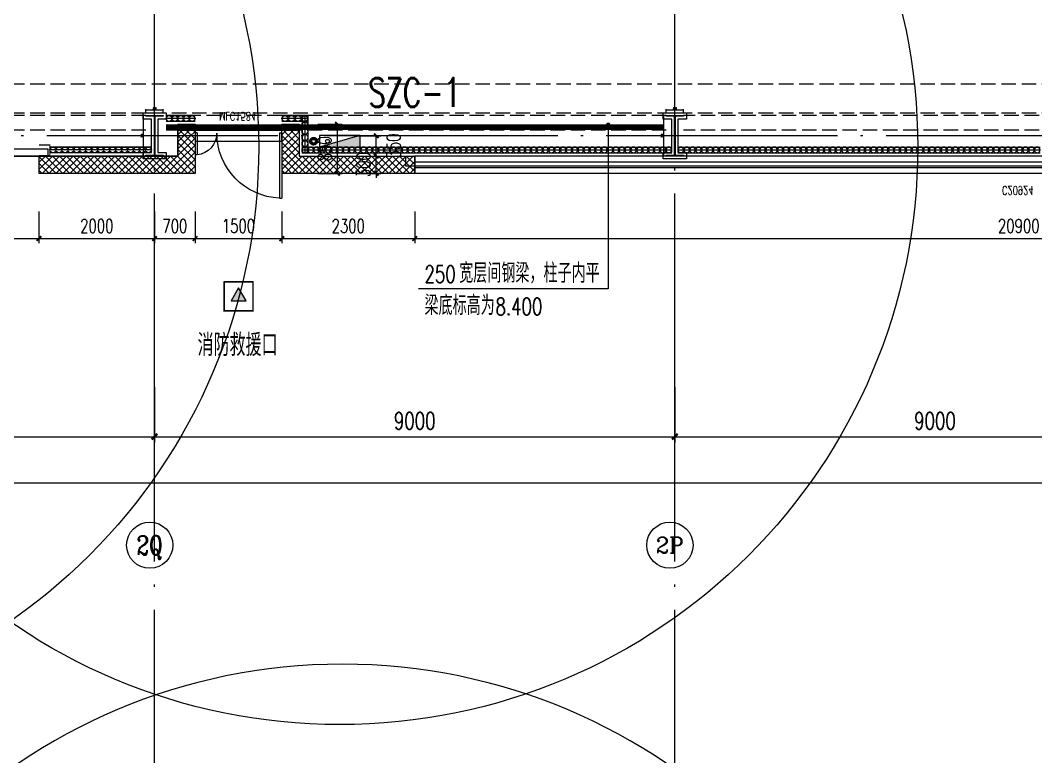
# Model space of a CAD drawing. Extents: x -1313754 to 847533, y 489853 to 941203.
# Drawn here: x -257177 to -239612, y 629320 to 642070 of the extents above; entities that cross this region are included whole.
import ezdxf
from ezdxf.enums import TextEntityAlignment as Align

# ---------------------------------------------------------------- set-up
doc = ezdxf.new("R2010")
doc.units = 0
doc.header["$LTSCALE"] = 1000
doc.header["$MEASUREMENT"] = 0
for name, pattern in [('10平面$0$DASH', [0.35, 0.25, -0.1]), ('CENTER', [2, 1.25, -0.25, 0.25, -0.25]), ('DASH', [0.35, 0.25, -0.1]), ('DOTE', [2.42, 2, -0.2, 0.02, -0.2])]:
    doc.linetypes.add(name, pattern=pattern)
doc.layers.get('Defpoints').update_dxf_attribs({"color": 210})
for name, color, linetype in [('10平面$0$WINDOW', 4, 'Continuous'), ('10平面$0$WINDOW_TEXT', 7, 'Continuous'), ('A-AXIS-D', 1, 'Continuous'), ('A-AXIS-DOTE', 14, 'DOTE'), ('A-AXIS-DP', 126, 'Continuous'), ('A-AXIS-SYMB', 3, 'Continuous'), ('A-HATCH-2', 251, 'Continuous'), ('A-HRAIL', 173, 'Continuous'), ('A-LIN-V', 9, 'Continuous'), ('A-SFCE', 30, 'Continuous'), ('A-TEXT', 61, 'Continuous'), ('A-WINDOW', 140, 'Continuous'), ('AS-COLN', 6, 'Continuous'), ('AS-WALL', 40, 'Continuous'), ('AS-结构边线层', 200, 'Continuous'), ('DIM_SYMB', 3, 'Continuous'), ('PUB_HATCH', 8, 'Continuous'), ('PUB_TEXT', 7, 'Continuous'), ('RP-N2-01$0$$0$A-WIND-J', 1, 'Continuous'), ('RP-N2-01$0$A-WIND-J', 3, 'Continuous'), ('SB_ZF消火栓', 10, 'Continuous'), ('SB_ZF消火栓M', 10, 'Continuous'), ('建-窗', 4, 'Continuous'), ('建-门窗编号', 7, 'Continuous')]:
    doc.layers.add(name, color=color, linetype=linetype)
for name, color, linetype, lineweight in [('LG-ZF消防', 1, 'Continuous', 60), ('THIN', 7, 'Continuous', 0), ('柱间支撑', 6, 'CENTER', 0)]:
    doc.layers.add(name, color=color, linetype=linetype, lineweight=lineweight)
doc.styles.add('10平面$0$_TCH_WINDOW', font='SIMPLEX', dxfattribs={"height": 3.5, "bigfont": 'GBCBIG'})
doc.styles.add('_TCH_AXIS', font='COMPLEX', dxfattribs={"bigfont": 'GBCBIG'})
doc.styles.add('_TCH_DIM', font='SIMPLEX', dxfattribs={"bigfont": 'GBCBIG'})
doc.styles.add('_TCH_DIM_T3', font='SIMPLEX', dxfattribs={"width": 0.705882, "bigfont": 'GBCBIG'})
doc.styles.add('A-WIN-LABEL', font='SIMPLEX', dxfattribs={"bigfont": 'GBCBIG'})
doc.styles.add('TSSD_Rein', font='tj-romans1.shx', dxfattribs={"width": 0.7, "bigfont": 'tj-hztxt.shx'})
doc.dimstyles.new('_TCH_ARCH&&10', dxfattribs={"dimtxt": 29.75, "dimasz": 10, "dimexe": 10, "dimexo": 10, "dimgap": 12.625, "dimtad": 1, "dimdec": 0, "dimzin": 0, "dimdsep": 46, "dimtxsty": '_TCH_DIM_T3', "dimblk": 'ARCHTICK', "dimcen": 0.09, "dimclrt": 7, "dimazin": 2, "dimtfac": 1, "dimtdec": 0, "dimtix": 1, "dimtmove": 2, "dimatfit": 3, "dimfxl": 0, "dimtolj": 1, "dimtzin": 0, "dimarcsym": 0})
doc.dimstyles.new('_TCH_ARCH&&100', dxfattribs={"dimtxt": 297.5, "dimasz": 100, "dimexe": 100, "dimexo": 100, "dimgap": 126.25, "dimtad": 1, "dimdec": 0, "dimzin": 0, "dimdsep": 46, "dimtxsty": '_TCH_DIM_T3', "dimblk": 'ARCHTICK', "dimcen": 0.09, "dimclrt": 7, "dimazin": 2, "dimtfac": 1, "dimtdec": 0, "dimtix": 1, "dimtmove": 2, "dimatfit": 3, "dimfxl": 0, "dimtolj": 1, "dimtzin": 0, "dimarcsym": 0})
doc.dimstyles.new('_TCH_ARCH&&80', dxfattribs={"dimtxt": 238, "dimasz": 80, "dimexe": 80, "dimexo": 80, "dimgap": 101, "dimtad": 1, "dimdec": 0, "dimzin": 0, "dimdsep": 46, "dimtxsty": '_TCH_DIM_T3', "dimblk": 'ARCHTICK', "dimcen": 0.09, "dimclrt": 7, "dimazin": 2, "dimtfac": 1, "dimtdec": 0, "dimtix": 1, "dimtmove": 2, "dimatfit": 3, "dimfxl": 0, "dimtolj": 1, "dimtzin": 0, "dimarcsym": 0})
pattern_1 = [(45, (60, 0), (-60.000061, 60.000061), []), (135, (60, 0), (-60.000061, -60.000061), [])]

# ---------------------------------------------------------------- blocks, each defined once
blk = doc.blocks.new('_ArchTick')
at = {"color": 0, "linetype": 'ByBlock', "const_width": 0.4}
blk.add_lwpolyline([(-0.5, -0.5), (0.5, 0.5)], dxfattribs=at)
blk = doc.blocks.new('*D1287')
at = {"layer": 'A-AXIS-D', "color": 0, "lineweight": -2}
for p, q in [((-43118, -169100), (-43118, -170060)), ((-34118, -169100), (-34118, -170060)), ((-43118, -169960), (-34118, -169960))]:
    blk.add_line(p, q, dxfattribs=at)
at = {"layer": 'Defpoints', "color": 0}
for p in [(-43118, -169000), (-34118, -169000), (-34118, -169960)]:
    blk.add_point(p, dxfattribs=at)
at = {"layer": 'A-AXIS-D', "color": 0, "lineweight": -2, "xscale": 100, "yscale": 100, "zscale": 100, "rotation": 180}
blk.add_blockref('_ArchTick', (-43118, -169960), dxfattribs=at)
at = {"layer": 'A-AXIS-D', "color": 0, "lineweight": -2, "xscale": 100, "yscale": 100, "zscale": 100}
blk.add_blockref('_ArchTick', (-34118, -169960), dxfattribs=at)
at = {"layer": 'A-AXIS-D', "color": 7, "insert": (-38618, -169685), "char_height": 297.5, "attachment_point": 5, "style": '_TCH_DIM_T3'}
blk.add_mtext('\\A1;9000', dxfattribs=at)
blk = doc.blocks.new('*D1288')
at = {"layer": 'A-AXIS-D', "color": 0, "lineweight": -2}
for p, q in [((-34118, -169100), (-34118, -170060)), ((-25118, -169100), (-25118, -170060)), ((-34118, -169960), (-25118, -169960))]:
    blk.add_line(p, q, dxfattribs=at)
at = {"layer": 'Defpoints', "color": 0}
for p in [(-34118, -169000), (-25118, -169000), (-25118, -169960)]:
    blk.add_point(p, dxfattribs=at)
at = {"layer": 'A-AXIS-D', "color": 0, "lineweight": -2, "xscale": 100, "yscale": 100, "zscale": 100, "rotation": 180}
blk.add_blockref('_ArchTick', (-34118, -169960), dxfattribs=at)
at = {"layer": 'A-AXIS-D', "color": 0, "lineweight": -2, "xscale": 100, "yscale": 100, "zscale": 100}
blk.add_blockref('_ArchTick', (-25118, -169960), dxfattribs=at)
at = {"layer": 'A-AXIS-D', "color": 7, "insert": (-29618, -169685), "char_height": 297.5, "attachment_point": 5, "style": '_TCH_DIM_T3'}
blk.add_mtext('\\A1;9000', dxfattribs=at)
blk = doc.blocks.new('*D1289')
at = {"layer": 'A-AXIS-D', "color": 0, "lineweight": -2}
for p, q in [((-25118, -169100), (-25118, -170060)), ((-16118, -169100), (-16118, -170060)), ((-25118, -169960), (-16118, -169960))]:
    blk.add_line(p, q, dxfattribs=at)
at = {"layer": 'Defpoints', "color": 0}
for p in [(-25118, -169000), (-16118, -169000), (-16118, -169960)]:
    blk.add_point(p, dxfattribs=at)
at = {"layer": 'A-AXIS-D', "color": 0, "lineweight": -2, "xscale": 100, "yscale": 100, "zscale": 100, "rotation": 180}
blk.add_blockref('_ArchTick', (-25118, -169960), dxfattribs=at)
at = {"layer": 'A-AXIS-D', "color": 0, "lineweight": -2, "xscale": 100, "yscale": 100, "zscale": 100}
blk.add_blockref('_ArchTick', (-16118, -169960), dxfattribs=at)
at = {"layer": 'A-AXIS-D', "color": 7, "insert": (-20618, -169685), "char_height": 297.5, "attachment_point": 5, "style": '_TCH_DIM_T3'}
blk.add_mtext('\\A1;9000', dxfattribs=at)
blk = doc.blocks.new('*D1384')
at = {"layer": 'A-AXIS-D', "color": 0, "lineweight": -2}
for p, q in [((-65318, -169200), (-65318, -170860)), ((92682, -169200), (92682, -170860)), ((-65318, -170760), (92682, -170760))]:
    blk.add_line(p, q, dxfattribs=at)
at = {"layer": 'Defpoints', "color": 0}
for p in [(-65318, -169100), (92682, -169100), (92682, -170760)]:
    blk.add_point(p, dxfattribs=at)
at = {"layer": 'A-AXIS-D', "color": 0, "lineweight": -2, "xscale": 100, "yscale": 100, "zscale": 100, "rotation": 180}
blk.add_blockref('_ArchTick', (-65318, -170760), dxfattribs=at)
at = {"layer": 'A-AXIS-D', "color": 0, "lineweight": -2, "xscale": 100, "yscale": 100, "zscale": 100}
blk.add_blockref('_ArchTick', (92682, -170760), dxfattribs=at)
at = {"layer": 'A-AXIS-D', "color": 7, "insert": (13682, -170485), "char_height": 297.5, "attachment_point": 5, "style": '_TCH_DIM_T3'}
blk.add_mtext('\\A1;158000', dxfattribs=at)
blk = doc.blocks.new('WINDOW2DLIB$DYNSTYLE$00000005')
at = {"color": 0}
for points in [[(-0.5, 0.5), (-0.5, -0.5)], [(-0.5, 0.5), (0.5, 0.5)], [(0.5, -0.5), (0.5, 0.5)], [(0.5, 0.16667), (-0.5, 0.16667)], [(0.5, -0.16667), (-0.5, -0.16667)], [(-0.5, -0.5), (0.5, -0.5)]]:
    blk.add_lwpolyline(points, dxfattribs=at)
blk = doc.blocks.new('10平面$0$$DorLib2D$00000126')
at = {"color": 0, "linetype": 'Continuous'}
for p, q in [((-0.532, 0.5), (-0.532, 0.9)), ((0.532, 0.9), (0.532, 0.5))]:
    blk.add_line(p, q, dxfattribs=at)
at = {"color": 0, "linetype": '10平面$0$DASH'}
for p, q in [((-0.532, 0.9), (0.532, 0.9)), ((-0.532, 0.5), (0.532, 0.5))]:
    blk.add_line(p, q, dxfattribs=at)
blk = doc.blocks.new('DOOR2DLIB$SYSLIB$00000123')
at = {"color": 0}
for p, q in [((0.475, -0.001), (0.475, 0.752)), ((0.475, 0.752), (0.5, 0.752)), ((0.5, -0.001), (0.5, 0.752)), ((-0.5, 0), (-0.5, 0.252)), ((-0.475, 0.252), (-0.5, 0.252)), ((-0.475, 0), (-0.475, 0.252)), ((-0.475, 0), (-0.5, 0)), ((0.475, -0.001), (0.5, -0.001))]:
    blk.add_line(p, q, dxfattribs=at)
for centre, radius, start, end in [((0.505, -0.002), 0.755, 92.2493, 179.7238), ((-0.501, 0.003), 0.251, 359.7899, 84.0974)]:
    blk.add_arc(centre, radius, start, end, dxfattribs=at)
blk = doc.blocks.new('42343243')
at = {"layer": 'PUB_HATCH'}
h = blk.add_hatch(dxfattribs=at)
h.set_pattern_fill('多孔材料', color=256, scale=30, style=0)
h.set_pattern_definition(pattern_1)
h.paths.add_polyline_path([(-254454, 1222870), (-254154, 1223170), (-256854, 1223170), (-256854, 1222870)])
h = blk.add_hatch(dxfattribs=at)
h.set_pattern_fill('多孔材料', color=256, scale=30, style=0)
h.set_pattern_definition(pattern_1)
h.paths.add_polyline_path([(-254454, 1222320), (-254154, 1222620), (-254154, 1223170), (-254454, 1222870)])
h = blk.add_hatch(dxfattribs=at)
h.set_pattern_fill('多孔材料', color=256, scale=30, style=0)
h.set_pattern_definition(pattern_1)
h.paths.add_polyline_path([(-252354, 1222870), (-250354, 1222870), (-250354, 1223170), (-252654, 1223170)])
h = blk.add_hatch(dxfattribs=at)
h.set_pattern_fill('多孔材料', color=256, scale=30, style=0)
h.set_pattern_definition(pattern_1)
h.paths.add_polyline_path([(-252654, 1222620), (-252354, 1222320), (-252354, 1222870), (-252654, 1223170)])
h = blk.add_hatch(dxfattribs=at)
h.set_pattern_fill('多孔材料', color=256, scale=30, style=0)
h.set_pattern_definition(pattern_1)
h.paths.add_polyline_path([(-254454, 1222320), (-254154, 1222320), (-254154, 1222620)])
h = blk.add_hatch(dxfattribs=at)
h.set_pattern_fill('多孔材料', color=256, scale=30, style=0)
h.set_pattern_definition(pattern_1)
h.paths.add_polyline_path([(-252654, 1222620), (-252654, 1222320), (-252354, 1222320)])
at = {"layer": '10平面$0$WINDOW'}
blk.add_line((-252654, 1222620), (-254154, 1222620), dxfattribs=at)
at = {"layer": 'AS-WALL'}
for p, q in [((-254154, 1223170), (-256854, 1223170)), ((-256854, 1222870), (-256854, 1223170)), ((-254154, 1222620), (-254154, 1223170)), ((-250354, 1223170), (-252654, 1223170)), ((-252654, 1222620), (-252654, 1223170)), ((-250354, 1222870), (-250354, 1223170)), ((-254454, 1222870), (-256854, 1222870)), ((-254454, 1222320), (-254454, 1222870)), ((-252354, 1222870), (-250354, 1222870)), ((-252354, 1222320), (-252354, 1222870)), ((-254154, 1222320), (-254154, 1222620)), ((-252654, 1222620), (-252654, 1222320)), ((-254454, 1222320), (-254154, 1222320)), ((-252654, 1222320), (-252354, 1222320))]:
    blk.add_line(p, q, dxfattribs=at)
at = {"layer": '10平面$0$WINDOW'}
ref = blk.add_blockref('DOOR2DLIB$SYSLIB$00000123', (-253404, 1222470), dxfattribs=dict(at, xscale=-1500, yscale=-1500, zscale=300, rotation=179.9999999999555))
ref.add_attrib('A', 'MLC1584', (-253737, 1222108), dxfattribs={"layer": '10平面$0$WINDOW_TEXT', "ltscale": 500, "height": 148.8, "rotation": 360, "style": '10平面$0$_TCH_WINDOW', "width": 0.705882})
ref = blk.add_blockref('10平面$0$$DorLib2D$00000126', (-259354, 1223020), dxfattribs=dict(at, xscale=5000, yscale=300, zscale=300, rotation=179.9999999999992))
ref.add_attrib('A', 'JLM5050', (-259655, 1223016), dxfattribs={"layer": '10平面$0$WINDOW_TEXT', "ltscale": 500, "height": 148.8, "rotation": 360, "style": '10平面$0$_TCH_WINDOW', "width": 0.705882})
at = {"layer": '建-窗'}
ref = blk.add_blockref('WINDOW2DLIB$DYNSTYLE$00000005', (-239904, 1223020), dxfattribs=dict(at, xscale=-20900, yscale=-300, zscale=300, rotation=359.9999999994902))
ref.add_attrib('A', 'C20924', (-240194, 1223393), dxfattribs={"layer": '建-门窗编号', "ltscale": 500, "height": 148.8, "style": 'A-WIN-LABEL', "width": 0.705882})
blk = doc.blocks.new('43243')
at = {"layer": 'AS-结构边线层'}
blk.add_lwpolyline([(-264361, 722920), (-285754, 656986), (-285754, 639720), (-254454, 639720), (-254454, 640170), (-252354, 640170), (-252354, 639720), (-250514, 639720), (-250514, 639550), (-229294, 639550), (-229294, 639720), (-227454, 639720), (-227454, 640170), (-225354, 640170), (-225354, 639720), (-223514, 639720), (-223514, 639550), (-210494, 639550), (-210494, 639720), (-200454, 639720)], dxfattribs=at)
blk = doc.blocks.new('3243243')
at = {"layer": 'A-AXIS-SYMB'}
for p, q in [((-247005.8, 640260), (-247005.8, 637420)), ((-247005.8, 637420), (-250290, 637420))]:
    blk.add_line(p, q, dxfattribs=at)
at = {"layer": 'A-AXIS-SYMB', "const_width": 40}
blk.add_lwpolyline([(-247005.8, 640280, 1), (-247005.8, 640240, 1)], format="xyb", close=True, dxfattribs=at)
at = {"layer": 'A-SFCE', "linetype": 'DASH'}
for p, q in [((-255004.2, 640420), (-263604.2, 640420)), ((-228004.2, 640420), (-245704.2, 640420)), ((-255004.2, 640170), (-263604.2, 640170)), ((-228004.2, 640170), (-245704.2, 640170))]:
    blk.add_line(p, q, dxfattribs=at)
at = {"layer": 'A-SFCE', "color": 2, "linetype": 'DASH'}
for p, q in [((-246004.2, 640420), (-254704.2, 640420)), ((-246004.2, 640170), (-254704.2, 640170))]:
    blk.add_line(p, q, dxfattribs=at)
at = {"layer": 'PUB_TEXT', "style": '_TCH_DIM', "width": 0.705882}
for s, p in [('250', (-250185, 637525)), ('8.400', (-248956.3, 636965))]:
    blk.add_text(s, height=297.5, dxfattribs=at).set_placement(p)
at = {"layer": 'PUB_TEXT', "style": '_TCH_DIM'}
for s, p in [('宽层间钢梁，柱子内平', (-249585, 637525)), ('梁底标高为', (-250185, 636965))]:
    blk.add_text(s, height=337.59, dxfattribs=at).set_placement(p)
blk = doc.blocks.new('*D1765')
at = {"layer": 'A-AXIS-DP', "color": 0, "lineweight": -2}
for p, q in [((-195790, 766880), (-195790, 766929)), ((-195790, 766919), (-195490, 766919)), ((-195490, 766880), (-195490, 766929))]:
    blk.add_line(p, q, dxfattribs=at)
at = {"layer": 'Defpoints', "color": 0}
for p in [(-195490, 766919), (-195790, 766870), (-195490, 766870)]:
    blk.add_point(p, dxfattribs=at)
at = {"layer": 'A-AXIS-DP', "color": 0, "lineweight": -2, "xscale": 10, "yscale": 10, "zscale": 10, "rotation": 180}
blk.add_blockref('_ArchTick', (-195790, 766919), dxfattribs=at)
at = {"layer": 'A-AXIS-DP', "color": 0, "lineweight": -2, "xscale": 10, "yscale": 10, "zscale": 10}
blk.add_blockref('_ArchTick', (-195490, 766919), dxfattribs=at)
at = {"layer": 'A-AXIS-DP', "color": 7, "insert": (-195640, 766946), "char_height": 29.8, "attachment_point": 5, "style": '_TCH_DIM_T3'}
blk.add_mtext('\\A1;300', dxfattribs=at)
blk = doc.blocks.new('*D1766')
at = {"layer": 'A-AXIS-DP', "color": 0, "lineweight": -2}
for p, q in [((-195800, 766820), (-195841, 766820)), ((-195831, 766120), (-195831, 766820)), ((-195800, 766120), (-195841, 766120))]:
    blk.add_line(p, q, dxfattribs=at)
at = {"layer": 'Defpoints', "color": 0}
for p in [(-195831, 766820), (-195790, 766820), (-195790, 766120)]:
    blk.add_point(p, dxfattribs=at)
at = {"layer": 'A-AXIS-DP', "color": 0, "lineweight": -2, "xscale": 10, "yscale": 10, "zscale": 10}
for p, rotation in [((-195831, 766820), 90), ((-195831, 766120), 270)]:
    blk.add_blockref('_ArchTick', p, dxfattribs=dict(at, rotation=rotation))
at = {"layer": 'A-AXIS-DP', "color": 7, "insert": (-195859, 766470), "char_height": 29.8, "attachment_point": 5, "rotation": 90, "style": '_TCH_DIM_T3'}
blk.add_mtext('\\A1;700', dxfattribs=at)
blk = doc.blocks.new('w42343')
at = {"layer": 'A-HATCH-2', "linetype": 'DASH'}
for p, q in [((-263654.2, 640970), (-128354.2, 640970)), ((-263654.2, 640470), (-128354.2, 640470))]:
    blk.add_line(p, q, dxfattribs=at)
blk = doc.blocks.new('RP-N2-01$0$$0$xfjy')
at = {"layer": 'RP-N2-01$0$$0$A-WIND-J'}
h = blk.add_hatch(color=256, dxfattribs=at)
h.dxf.hatch_style = 1
h.paths.add_polyline_path([(1141876, -26214), (1142135, -26214), (1142005, -25989)])
at = {"layer": 'RP-N2-01$0$$0$A-WIND-J', "const_width": 25}
blk.add_lwpolyline([(1141755, -25889), (1141755, -26389), (1142255, -26389), (1142255, -25889)], close=True, dxfattribs=at)
at = {"layer": 'RP-N2-01$0$$0$A-WIND-J'}
for points in [[(1141755, -26389), (1142255, -26389), (1142255, -25889), (1141755, -25889)], [(1141876, -26214), (1142135, -26214), (1142005, -25989)]]:
    blk.add_lwpolyline(points, close=True, dxfattribs=at)
blk = doc.blocks.new('RP-N2-01$0$xfjy')
at = {"layer": 'RP-N2-01$0$$0$A-WIND-J'}
blk.add_blockref('RP-N2-01$0$$0$xfjy', (0, 0), dxfattribs=at)
blk = doc.blocks.new('1232')
at = {"layer": 'RP-N2-01$0$A-WIND-J'}
blk.add_blockref('RP-N2-01$0$xfjy', (-1395405, 663429, 0), dxfattribs=at)
at = {"layer": 'A-TEXT', "style": '_TCH_DIM'}
blk.add_text('消防救援口', height=384.1, dxfattribs=at).set_placement((-254111, 636257, 0))
blk = doc.blocks.new('23124232432')
at = {"layer": '柱间支撑', "const_width": 100}
blk.add_lwpolyline([(-246054, 640220), (-254654, 640220)], dxfattribs=at)
at = {"layer": 'THIN', "style": 'TSSD_Rein', "width": 0.7}
blk.add_text('SZC-1', height=500, dxfattribs=at).set_placement((-250354, 640420), align=Align.BOTTOM_CENTER)
blk = doc.blocks.new('3333')
at = {"layer": 'A-SFCE', "const_width": 20}
blk.add_lwpolyline([(-227064, 766320), (-227064, 766510), (-227244, 766510), (-227244, 766320)], dxfattribs=at)
blk = doc.blocks.new('99平面图例外参$0$$LinePat$圆环')
for points in [[(0, 150), (300, 150)], [(0, 0), (300, 0)], [(0, -150), (300, -150)]]:
    blk.add_lwpolyline(points)
at = {"color": 0}
blk.add_circle((150, 0), 150, dxfattribs=at)
blk = doc.blocks.new('34242343243')
at = {"layer": 'A-HRAIL', "yscale": 0.3333333333333333, "zscale": 0.3333333333333333}
for p, xscale, rotation in [((-254554, 640370), 0.3333327849077565, 180), ((-254454, 640370), 0.3333327849077565, 180), ((-254354, 640370), 0.3333327849077565, 180), ((-254254, 640370), 0.3333327849077565, 180), ((-254154, 640370), 0.3333327849077565, 180), ((-252542, 640370), 0.3749999999076196, 180), ((-252429, 640370), 0.3749999999076196, 180), ((-252317, 640370), 0.3749999999076196, 180), ((-252204, 640370), 0.3749999999076196, 180), ((-252254, 640420), 0.3611111227129974, 270), ((-252254, 640312), 0.3611111227129974, 270), ((-252254, 640203), 0.3611111227129974, 270), ((-252254, 640095), 0.3611111227129974, 270), ((-252254, 639987), 0.3611111227129974, 270), ((-256562, 639826), 0.3444737743800529, 180.000000000205), ((-256458, 639826), 0.3444737743800529, 180.000000000205), ((-256355, 639826), 0.3444737743800529, 180.000000000205), ((-256252, 639826), 0.3444737743800529, 180.000000000205), ((-256148, 639826), 0.3444737743800529, 180.000000000205), ((-256045, 639826), 0.3444737743800529, 180.000000000205), ((-255942, 639826), 0.3444737743800529, 180.000000000205), ((-255838, 639826), 0.3444737743800529, 180.000000000205), ((-255735, 639826), 0.3444737743800529, 180.000000000205), ((-255632, 639826), 0.3444737743800529, 180.000000000205), ((-255528, 639826), 0.3444737743800529, 180.000000000205), ((-255425, 639826), 0.3444737743800529, 180.000000000205), ((-255322, 639826), 0.3444737743800529, 180.000000000205), ((-255218, 639826), 0.3444737743800529, 180.000000000205), ((-255115, 639826), 0.3444737743800529, 180.000000000205), ((-255012, 639826), 0.3444737743800529, 180.000000000205), ((-254908, 639826), 0.3444737743800529, 180.000000000205), ((-252254, 639878), 0.3611111227129974, 270), ((-252304, 639826), -0.3384127419231498, 179.9999999997967), ((-252203, 639826), -0.3384127419231498, 179.9999999997967), ((-252101, 639826), -0.3384127419231498, 179.9999999997967), ((-252000, 639826), -0.3384127419231498, 179.9999999997967), ((-251898, 639826), -0.3384127419231498, 179.9999999997967), ((-251797, 639826), -0.3384127419231498, 179.9999999997967), ((-251695, 639826), -0.3384127419231498, 179.9999999997967), ((-251594, 639826), -0.3384127419231498, 179.9999999997967), ((-251492, 639826), -0.3384127419231498, 179.9999999997967), ((-251390, 639826), -0.3384127419231498, 179.9999999997967), ((-251289, 639826), -0.3384127419231498, 179.9999999997967), ((-251187, 639826), -0.3384127419231498, 179.9999999997967), ((-251086, 639826), -0.3384127419231498, 179.9999999997967), ((-250984, 639826), -0.3384127419231498, 179.9999999997967), ((-250883, 639826), -0.3384127419231498, 179.9999999997967), ((-250781, 639826), -0.3384127419231498, 179.9999999997967), ((-250680, 639826), -0.3384127419231498, 179.9999999997967), ((-250578, 639826), -0.3384127419231498, 179.9999999997967), ((-250477, 639826), -0.3384127419231498, 179.9999999997967), ((-250375, 639826), -0.3384127419231498, 179.9999999997967), ((-250274, 639826), -0.3384127419231498, 179.9999999997967), ((-250172, 639826), -0.3384127419231498, 179.9999999997967), ((-250071, 639826), -0.3384127419231498, 179.9999999997967), ((-249969, 639826), -0.3384127419231498, 179.9999999997967), ((-249868, 639826), -0.3384127419231498, 179.9999999997967), ((-249766, 639826), -0.3384127419231498, 179.9999999997967), ((-249665, 639826), -0.3384127419231498, 179.9999999997967), ((-249563, 639826), -0.3384127419231498, 179.9999999997967), ((-249462, 639826), -0.3384127419231498, 179.9999999997967), ((-249360, 639826), -0.3384127419231498, 179.9999999997967), ((-249258, 639826), -0.3384127419231498, 179.9999999997967), ((-249157, 639826), -0.3384127419231498, 179.9999999997967), ((-249055, 639826), -0.3384127419231498, 179.9999999997967), ((-248954, 639826), -0.3384127419231498, 179.9999999997967), ((-248852, 639826), -0.3384127419231498, 179.9999999997967), ((-248751, 639826), -0.3384127419231498, 179.9999999997967), ((-248649, 639826), -0.3384127419231498, 179.9999999997967), ((-248548, 639826), -0.3384127419231498, 179.9999999997967), ((-248446, 639826), -0.3384127419231498, 179.9999999997967), ((-248345, 639826), -0.3384127419231498, 179.9999999997967), ((-248243, 639826), -0.3384127419231498, 179.9999999997967), ((-248142, 639826), -0.3384127419231498, 179.9999999997967), ((-248040, 639826), -0.3384127419231498, 179.9999999997967), ((-247939, 639826), -0.3384127419231498, 179.9999999997967), ((-247837, 639826), -0.3384127419231498, 179.9999999997967), ((-247736, 639826), -0.3384127419231498, 179.9999999997967), ((-247634, 639826), -0.3384127419231498, 179.9999999997967), ((-247533, 639826), -0.3384127419231498, 179.9999999997967), ((-247431, 639826), -0.3384127419231498, 179.9999999997967), ((-247330, 639826), -0.3384127419231498, 179.9999999997967), ((-247228, 639826), -0.3384127419231498, 179.9999999997967), ((-247126, 639826), -0.3384127419231498, 179.9999999997967), ((-247025, 639826), -0.3384127419231498, 179.9999999997967), ((-246923, 639826), -0.3384127419231498, 179.9999999997967), ((-246822, 639826), -0.3384127419231498, 179.9999999997967), ((-246720, 639826), -0.3384127419231498, 179.9999999997967), ((-246619, 639826), -0.3384127419231498, 179.9999999997967), ((-246517, 639826), -0.3384127419231498, 179.9999999997967), ((-246416, 639826), -0.3384127419231498, 179.9999999997967), ((-246314, 639826), -0.3384127419231498, 179.9999999997967), ((-246213, 639826), -0.3384127419231498, 179.9999999997967), ((-246111, 639826), -0.3384127419231498, 179.9999999997967), ((-246010, 639826), -0.3384127419231498, 179.9999999997967), ((-245800, 639826), -0.3368181818181818, 179.9999999997967), ((-245699, 639826), -0.3368181818181818, 179.9999999997967), ((-245598, 639826), -0.3368181818181818, 179.9999999997967), ((-245497, 639826), -0.3368181818181818, 179.9999999997967), ((-245396, 639826), -0.3368181818181818, 179.9999999997967), ((-245295, 639826), -0.3368181818181818, 179.9999999997967), ((-245194, 639826), -0.3368181818181818, 179.9999999997967), ((-245093, 639826), -0.3368181818181818, 179.9999999997967), ((-244992, 639826), -0.3368181818181818, 179.9999999997967), ((-244891, 639826), -0.3368181818181818, 179.9999999997967), ((-244790, 639826), -0.3368181818181818, 179.9999999997967), ((-244689, 639826), -0.3368181818181818, 179.9999999997967), ((-244588, 639826), -0.3368181818181818, 179.9999999997967), ((-244487, 639826), -0.3368181818181818, 179.9999999997967), ((-244386, 639826), -0.3368181818181818, 179.9999999997967), ((-244285, 639826), -0.3368181818181818, 179.9999999997967), ((-244183, 639826), -0.3368181818181818, 179.9999999997967), ((-244082, 639826), -0.3368181818181818, 179.9999999997967), ((-243981, 639826), -0.3368181818181818, 179.9999999997967), ((-243880, 639826), -0.3368181818181818, 179.9999999997967), ((-243779, 639826), -0.3368181818181818, 179.9999999997967), ((-243678, 639826), -0.3368181818181818, 179.9999999997967), ((-243577, 639826), -0.3368181818181818, 179.9999999997967), ((-243476, 639826), -0.3368181818181818, 179.9999999997967), ((-243375, 639826), -0.3368181818181818, 179.9999999997967), ((-243274, 639826), -0.3368181818181818, 179.9999999997967), ((-243173, 639826), -0.3368181818181818, 179.9999999997967), ((-243072, 639826), -0.3368181818181818, 179.9999999997967), ((-242971, 639826), -0.3368181818181818, 179.9999999997967), ((-242870, 639826), -0.3368181818181818, 179.9999999997967), ((-242769, 639826), -0.3368181818181818, 179.9999999997967), ((-242668, 639826), -0.3368181818181818, 179.9999999997967), ((-242567, 639826), -0.3368181818181818, 179.9999999997967), ((-242466, 639826), -0.3368181818181818, 179.9999999997967), ((-242365, 639826), -0.3368181818181818, 179.9999999997967), ((-242264, 639826), -0.3368181818181818, 179.9999999997967), ((-242163, 639826), -0.3368181818181818, 179.9999999997967), ((-242062, 639826), -0.3368181818181818, 179.9999999997967), ((-241960, 639826), -0.3368181818181818, 179.9999999997967), ((-241859, 639826), -0.3368181818181818, 179.9999999997967), ((-241758, 639826), -0.3368181818181818, 179.9999999997967), ((-241657, 639826), -0.3368181818181818, 179.9999999997967), ((-241556, 639826), -0.3368181818181818, 179.9999999997967), ((-241455, 639826), -0.3368181818181818, 179.9999999997967), ((-241354, 639826), -0.3368181818181818, 179.9999999997967), ((-241253, 639826), -0.3368181818181818, 179.9999999997967), ((-241152, 639826), -0.3368181818181818, 179.9999999997967), ((-241051, 639826), -0.3368181818181818, 179.9999999997967), ((-240950, 639826), -0.3368181818181818, 179.9999999997967), ((-240849, 639826), -0.3368181818181818, 179.9999999997967), ((-240748, 639826), -0.3368181818181818, 179.9999999997967), ((-240647, 639826), -0.3368181818181818, 179.9999999997967), ((-240546, 639826), -0.3368181818181818, 179.9999999997967), ((-240445, 639826), -0.3368181818181818, 179.9999999997967), ((-240344, 639826), -0.3368181818181818, 179.9999999997967), ((-240243, 639826), -0.3368181818181818, 179.9999999997967), ((-240142, 639826), -0.3368181818181818, 179.9999999997967), ((-240041, 639826), -0.3368181818181818, 179.9999999997967), ((-239940, 639826), -0.3368181818181818, 179.9999999997967), ((-239839, 639826), -0.3368181818181818, 179.9999999997967), ((-239737, 639826), -0.3368181818181818, 179.9999999997967), ((-239636, 639826), -0.3368181818181818, 179.9999999997967)]:
    blk.add_blockref('99平面图例外参$0$$LinePat$圆环', p, dxfattribs=dict(at, xscale=xscale, rotation=rotation))
at = {"layer": 'A-SFCE', "rotation": 270}
blk.add_blockref('3333', (-1023175, 412666), dxfattribs=at)
blk = doc.blocks.new('A$C5D961328')
at = {"layer": 'SB_ZF消火栓'}
blk.add_hatch(color=256, dxfattribs=at).paths.add_polyline_path([(0, 40), (700, 40), (700, 240)])
at = {"layer": 'A-LIN-V', "ltscale": 500}
blk.add_circle((350, 40), 10001, dxfattribs=at)
at = {"layer": 'SB_ZF消火栓'}
for p, q in [((700, 240), (0, 240)), ((0, 240), (0, 40)), ((700, 240), (0, 40)), ((700, 240), (700, 40)), ((0, 40), (700, 40))]:
    blk.add_line(p, q, dxfattribs=at)
at = {"layer": 'SB_ZF消火栓', "color": 1}
blk.add_circle((140, 140), 32.5, dxfattribs=at)
blk = doc.blocks.new('we42342343234')
at = {"layer": 'SB_ZF消火栓M', "xscale": -1, "rotation": 180}
blk.add_blockref('A$C5D961328', (-251955, 620960), dxfattribs=at)
blk = doc.blocks.new('43242343')
at = {"layer": 'LG-ZF消防', "linetype": 'Continuous'}
blk.add_circle((-252103, 639976), 50, dxfattribs=at)
blk = doc.blocks.new('234243242332')
at = {"layer": 'LG-ZF消防', "linetype": 'Continuous'}
blk.add_blockref('43242343', (0, 0), dxfattribs=at)
at = {"layer": 'SB_ZF消火栓'}
for name, p in [('A$C5D961328', (-263404, 639840)), ('A$C5D961328', (-252003, 639836)), ('we42342343234', (0, 0))]:
    blk.add_blockref(name, p, dxfattribs=at)
blk = doc.blocks.new('*D707')
at = {"layer": 'A-AXIS-DP', "color": 0, "lineweight": -2}
for p, q in [((-251021, 639720), (-251021, 639800)), ((-251360, 639720), (-250941, 639720)), ((-251021, 639420), (-251021, 639720)), ((-251360, 639420), (-250941, 639420)), ((-251021, 639420), (-251021, 639340))]:
    blk.add_line(p, q, dxfattribs=at)
at = {"layer": 'Defpoints', "color": 0}
for p in [(-251440, 639720), (-251021, 639720), (-251440, 639420)]:
    blk.add_point(p, dxfattribs=at)
at = {"layer": 'A-AXIS-DP', "color": 0, "lineweight": -2, "xscale": 80, "yscale": 80, "zscale": 80}
for p, rotation in [((-251021, 639720), 270), ((-251021, 639420), 90)]:
    blk.add_blockref('_ArchTick', p, dxfattribs=dict(at, rotation=rotation))
at = {"layer": 'A-AXIS-DP', "color": 7, "insert": (-251241, 639570), "char_height": 238, "attachment_point": 5, "rotation": 90, "style": '_TCH_DIM_T3'}
blk.add_mtext('\\A1;300', dxfattribs=at)
blk = doc.blocks.new('*D708')
at = {"layer": 'A-AXIS-DP', "color": 0, "lineweight": -2}
for p, q in [((-251360, 640070), (-250941, 640070)), ((-251021, 639720), (-251021, 640070)), ((-251360, 639720), (-250941, 639720))]:
    blk.add_line(p, q, dxfattribs=at)
at = {"layer": 'Defpoints', "color": 0}
for p in [(-251440, 640070), (-251021, 640070), (-251440, 639720)]:
    blk.add_point(p, dxfattribs=at)
at = {"layer": 'A-AXIS-DP', "color": 0, "lineweight": -2, "xscale": 80, "yscale": 80, "zscale": 80}
for p, rotation in [((-251021, 640070), 90), ((-251021, 639720), 270)]:
    blk.add_blockref('_ArchTick', p, dxfattribs=dict(at, rotation=rotation))
at = {"layer": 'A-AXIS-DP', "color": 7, "insert": (-250720, 639895), "char_height": 238, "attachment_point": 5, "rotation": 90, "style": '_TCH_DIM_T3'}
blk.add_mtext('\\A1;350', dxfattribs=at)
blk = doc.blocks.new('*D709')
at = {"layer": 'A-AXIS-DP', "color": 0, "lineweight": -2}
for p, q in [((-252030, 640270), (-251611, 640270)), ((-251691, 639420), (-251691, 640270)), ((-252030, 639420), (-251611, 639420))]:
    blk.add_line(p, q, dxfattribs=at)
at = {"layer": 'Defpoints', "color": 0}
for p in [(-252110, 640270), (-251691, 640270), (-252110, 639420)]:
    blk.add_point(p, dxfattribs=at)
at = {"layer": 'A-AXIS-DP', "color": 0, "lineweight": -2, "xscale": 80, "yscale": 80, "zscale": 80}
for p, rotation in [((-251691, 640270), 90), ((-251691, 639420), 270)]:
    blk.add_blockref('_ArchTick', p, dxfattribs=dict(at, rotation=rotation))
at = {"layer": 'A-AXIS-DP', "color": 7, "insert": (-251911, 639845), "char_height": 238, "attachment_point": 5, "rotation": 90, "style": '_TCH_DIM_T3'}
blk.add_mtext('\\A1;850', dxfattribs=at)
blk = doc.blocks.new('*D993')
at = {"layer": 'A-AXIS-DP', "color": 0, "lineweight": -2}
for p, q in [((-259354, 638760), (-259354, 638210)), ((-256854, 638760), (-256854, 638210)), ((-259354, 638290), (-256854, 638290))]:
    blk.add_line(p, q, dxfattribs=at)
at = {"layer": 'Defpoints', "color": 0}
for p in [(-259354, 638840), (-256854, 638840), (-256854, 638290)]:
    blk.add_point(p, dxfattribs=at)
at = {"layer": 'A-AXIS-DP', "color": 0, "lineweight": -2, "xscale": 80, "yscale": 80, "zscale": 80, "rotation": 180}
blk.add_blockref('_ArchTick', (-259354, 638290), dxfattribs=at)
at = {"layer": 'A-AXIS-DP', "color": 0, "lineweight": -2, "xscale": 80, "yscale": 80, "zscale": 80}
blk.add_blockref('_ArchTick', (-256854, 638290), dxfattribs=at)
at = {"layer": 'A-AXIS-DP', "color": 7, "insert": (-258104, 638510), "char_height": 238, "attachment_point": 5, "style": '_TCH_DIM_T3'}
blk.add_mtext('\\A1;2500', dxfattribs=at)
blk = doc.blocks.new('*D994')
at = {"layer": 'A-AXIS-DP', "color": 0, "lineweight": -2}
for p, q in [((-256854, 638760), (-256854, 638210)), ((-254854, 638760), (-254854, 638210)), ((-256854, 638290), (-254854, 638290))]:
    blk.add_line(p, q, dxfattribs=at)
at = {"layer": 'Defpoints', "color": 0}
for p in [(-256854, 638840), (-254854, 638840), (-254854, 638290)]:
    blk.add_point(p, dxfattribs=at)
at = {"layer": 'A-AXIS-DP', "color": 0, "lineweight": -2, "xscale": 80, "yscale": 80, "zscale": 80, "rotation": 180}
blk.add_blockref('_ArchTick', (-256854, 638290), dxfattribs=at)
at = {"layer": 'A-AXIS-DP', "color": 0, "lineweight": -2, "xscale": 80, "yscale": 80, "zscale": 80}
blk.add_blockref('_ArchTick', (-254854, 638290), dxfattribs=at)
at = {"layer": 'A-AXIS-DP', "color": 7, "insert": (-255854, 638510), "char_height": 238, "attachment_point": 5, "style": '_TCH_DIM_T3'}
blk.add_mtext('\\A1;2000', dxfattribs=at)
blk = doc.blocks.new('*D995')
at = {"layer": 'A-AXIS-DP', "color": 0, "lineweight": -2}
for p, q in [((-254854, 638760), (-254854, 638210)), ((-254154, 638760), (-254154, 638210)), ((-254854, 638290), (-254154, 638290))]:
    blk.add_line(p, q, dxfattribs=at)
at = {"layer": 'Defpoints', "color": 0}
for p in [(-254854, 638840), (-254154, 638840), (-254154, 638290)]:
    blk.add_point(p, dxfattribs=at)
at = {"layer": 'A-AXIS-DP', "color": 0, "lineweight": -2, "xscale": 80, "yscale": 80, "zscale": 80, "rotation": 180}
blk.add_blockref('_ArchTick', (-254854, 638290), dxfattribs=at)
at = {"layer": 'A-AXIS-DP', "color": 0, "lineweight": -2, "xscale": 80, "yscale": 80, "zscale": 80}
blk.add_blockref('_ArchTick', (-254154, 638290), dxfattribs=at)
at = {"layer": 'A-AXIS-DP', "color": 7, "insert": (-254504, 638510), "char_height": 238, "attachment_point": 5, "style": '_TCH_DIM_T3'}
blk.add_mtext('\\A1;700', dxfattribs=at)
blk = doc.blocks.new('*D996')
at = {"layer": 'A-AXIS-DP', "color": 0, "lineweight": -2}
for p, q in [((-254154, 638760), (-254154, 638210)), ((-252654, 638760), (-252654, 638210)), ((-254154, 638290), (-252654, 638290))]:
    blk.add_line(p, q, dxfattribs=at)
at = {"layer": 'Defpoints', "color": 0}
for p in [(-254154, 638840), (-252654, 638840), (-252654, 638290)]:
    blk.add_point(p, dxfattribs=at)
at = {"layer": 'A-AXIS-DP', "color": 0, "lineweight": -2, "xscale": 80, "yscale": 80, "zscale": 80, "rotation": 180}
blk.add_blockref('_ArchTick', (-254154, 638290), dxfattribs=at)
at = {"layer": 'A-AXIS-DP', "color": 0, "lineweight": -2, "xscale": 80, "yscale": 80, "zscale": 80}
blk.add_blockref('_ArchTick', (-252654, 638290), dxfattribs=at)
at = {"layer": 'A-AXIS-DP', "color": 7, "insert": (-253404, 638510), "char_height": 238, "attachment_point": 5, "style": '_TCH_DIM_T3'}
blk.add_mtext('\\A1;1500', dxfattribs=at)
blk = doc.blocks.new('*D997')
at = {"layer": 'A-AXIS-DP', "color": 0, "lineweight": -2}
for p, q in [((-252654, 638760), (-252654, 638210)), ((-250354, 638760), (-250354, 638210)), ((-252654, 638290), (-250354, 638290))]:
    blk.add_line(p, q, dxfattribs=at)
at = {"layer": 'Defpoints', "color": 0}
for p in [(-252654, 638840), (-250354, 638840), (-250354, 638290)]:
    blk.add_point(p, dxfattribs=at)
at = {"layer": 'A-AXIS-DP', "color": 0, "lineweight": -2, "xscale": 80, "yscale": 80, "zscale": 80, "rotation": 180}
blk.add_blockref('_ArchTick', (-252654, 638290), dxfattribs=at)
at = {"layer": 'A-AXIS-DP', "color": 0, "lineweight": -2, "xscale": 80, "yscale": 80, "zscale": 80}
blk.add_blockref('_ArchTick', (-250354, 638290), dxfattribs=at)
at = {"layer": 'A-AXIS-DP', "color": 7, "insert": (-251504, 638510), "char_height": 238, "attachment_point": 5, "style": '_TCH_DIM_T3'}
blk.add_mtext('\\A1;2300', dxfattribs=at)
blk = doc.blocks.new('*D998')
at = {"layer": 'A-AXIS-DP', "color": 0, "lineweight": -2}
for p, q in [((-250354, 638760), (-250354, 638210)), ((-229454, 638760), (-229454, 638210)), ((-250354, 638290), (-229454, 638290))]:
    blk.add_line(p, q, dxfattribs=at)
at = {"layer": 'Defpoints', "color": 0}
for p in [(-250354, 638840), (-229454, 638840), (-229454, 638290)]:
    blk.add_point(p, dxfattribs=at)
at = {"layer": 'A-AXIS-DP', "color": 0, "lineweight": -2, "xscale": 80, "yscale": 80, "zscale": 80, "rotation": 180}
blk.add_blockref('_ArchTick', (-250354, 638290), dxfattribs=at)
at = {"layer": 'A-AXIS-DP', "color": 0, "lineweight": -2, "xscale": 80, "yscale": 80, "zscale": 80}
blk.add_blockref('_ArchTick', (-229454, 638290), dxfattribs=at)
at = {"layer": 'A-AXIS-DP', "color": 7, "insert": (-239904, 638510), "char_height": 238, "attachment_point": 5, "style": '_TCH_DIM_T3'}
blk.add_mtext('\\A1;20900', dxfattribs=at)
blk = doc.blocks.new('dote')
at = {"layer": 'A-AXIS-D'}
for centre in [(-34202.7, -171838.9), (-25202.7, -171838.9)]:
    blk.add_circle(centre, 400, dxfattribs=at)
at = {"layer": 'A-AXIS-DOTE', "ltscale": 2}
for p, q in [((-34117.8, -169748.9), (-34117.8, -75950)), ((-25117.8, -169748.9), (-25117.8, -75950)), ((98696.4, -164750), (-75513.6, -164750)), ((-34117.8, -264080), (-34117.8, -167560.7)), ((-25117.8, -264080), (-25117.8, -167560.7))]:
    blk.add_line(p, q, dxfattribs=at)
at = {"layer": 'PUB_TEXT', "style": '_TCH_AXIS', "width": 0.807692}
blk.add_text('2Q', height=327.87, dxfattribs=at).set_placement((-34429.7, -172002.8), (-33975.7, -172002.8), align=Align.FIT)
at = {"layer": 'PUB_TEXT', "style": '_TCH_AXIS'}
blk.add_text('2P', height=276.42, dxfattribs=at).set_placement((-25446.2, -171977.1), (-24959.2, -171977.1), align=Align.FIT)
at = {"layer": 'A-AXIS-D'}
for base, p1, p2, picture, middle in [((92682.2, -170760), (-65317.8, -169100), (92682.2, -169100), '*D1384', (13682.2, -170485)), ((-34117.8, -169960), (-43117.8, -169000), (-34117.8, -169000), '*D1287', (-38617.8, -169685)), ((-25117.8, -169960), (-34117.8, -169000), (-25117.8, -169000), '*D1288', (-29617.8, -169685)), ((-16117.8, -169960), (-25117.8, -169000), (-16117.8, -169000), '*D1289', (-20617.8, -169685))]:
    dim = blk.add_linear_dim(base=base, p1=p1, p2=p2, angle=0, dimstyle='_TCH_ARCH&&100', override={"dimgap": 0}, dxfattribs=at)
    dim.commit()
    dim.dimension.update_dxf_attribs({"geometry": picture, "text_midpoint": middle, "dimtype": 161})
blk = doc.blocks.new('nt66')
at = {"layer": 'A-HATCH-2'}
blk.add_lwpolyline([(-195840, 766870), (-195440, 766870), (-195440, 766758), (-195586, 766758), (-195586, 766182), (-195440, 766182), (-195440, 766070), (-195840, 766070), (-195840, 766182), (-195694, 766182), (-195694, 766758), (-195840, 766758)], close=True, dxfattribs=at)
at = {"layer": 'AS-COLN'}
blk.add_lwpolyline([(-195790, 766820), (-195490, 766820), (-195490, 766808), (-195636, 766808), (-195636, 766132), (-195490, 766132), (-195490, 766120), (-195790, 766120), (-195790, 766132), (-195644, 766132), (-195644, 766808), (-195790, 766808)], close=True, dxfattribs=at)
at = {"layer": 'A-AXIS-DP'}
for p1, p2, distance, picture, middle in [((-195790, 766870), (-195490, 766870), 48.8, '*D1765', (-195640, 766946.2)), ((-195790, 766120), (-195790, 766820), 41.2, '*D1766', (-195858.7, 766470))]:
    dim = blk.add_aligned_dim(p1=p1, p2=p2, distance=distance, dimstyle='_TCH_ARCH&&10', dxfattribs=at)
    dim.commit()
    dim.dimension.update_dxf_attribs({"geometry": picture, "text_midpoint": middle})
blk = doc.blocks.new('33333')
for p in [(-59214, -126400), (-50214, -126400)]:
    blk.add_blockref('nt66', p)

msp = doc.modelspace()

# ---------------------------------------------------------------- block references
msp.add_blockref('1232', (0, 0))
at = {"layer": 'A-AXIS-DP'}
msp.add_blockref('3243243', (0, 0), dxfattribs=at)
at = {"layer": 'A-WINDOW'}
for name in ['43243', '33333', 'w42343']:
    msp.add_blockref(name, (0, 0), dxfattribs=at)
at = {"layer": 'A-WINDOW', "xscale": -1, "rotation": 180}
msp.add_blockref('42343243', (0, 1862590), dxfattribs=at)
at = {"layer": 'AS-WALL'}
msp.add_blockref('dote', (-220736.4, 804820), dxfattribs=at)
at = {"layer": 'DIM_SYMB'}
msp.add_blockref('34242343243', (0, 0), dxfattribs=at)
at = {"layer": 'SB_ZF消火栓', "linetype": 'Continuous'}
msp.add_blockref('234243242332', (0, 0), dxfattribs=at)
at = {"layer": '柱间支撑'}
msp.add_blockref('23124232432', (0, 0), dxfattribs=at)

# ---------------------------------------------------------------- dimensions: what is measured, and where the dimension line sits
at = {"layer": 'A-AXIS-DP'}
for p1, p2, distance, picture, middle in [((-252110, 639420), (-252110, 640270), -419.3, '*D709', (-251910.7, 639845)), ((-251440, 639420), (-251440, 639720), -419.3, '*D707', (-251240.7, 639570)), ((-259354.2, 638840), (-256854.2, 638840), -550, '*D993', (-258104.2, 638510)), ((-256854.2, 638840), (-254854.2, 638840), -550, '*D994', (-255854.2, 638510)), ((-254854.2, 638840), (-254154.2, 638840), -550, '*D995', (-254504.2, 638510)), ((-254154.2, 638840), (-252654.2, 638840), -550, '*D996', (-253404.2, 638510)), ((-252654.2, 638840), (-250354.2, 638840), -550, '*D997', (-251504.2, 638510)), ((-250354.2, 638840), (-229454.2, 638840), -550, '*D998', (-239904.2, 638510))]:
    dim = msp.add_aligned_dim(p1=p1, p2=p2, distance=distance, dimstyle='_TCH_ARCH&&80', dxfattribs=at)
    dim.commit()
    dim.dimension.update_dxf_attribs({"geometry": picture, "text_midpoint": middle})
dim = msp.add_linear_dim(base=(-251020.7, 640070), p1=(-251440, 639720), p2=(-251440, 640070), angle=90, dimstyle='_TCH_ARCH&&80', dxfattribs=at)
dim.commit()
dim.dimension.update_dxf_attribs({"geometry": '*D708', "text_midpoint": (-250720, 639895), "dimtype": 129})

doc.saveas('drawing.dxf')
